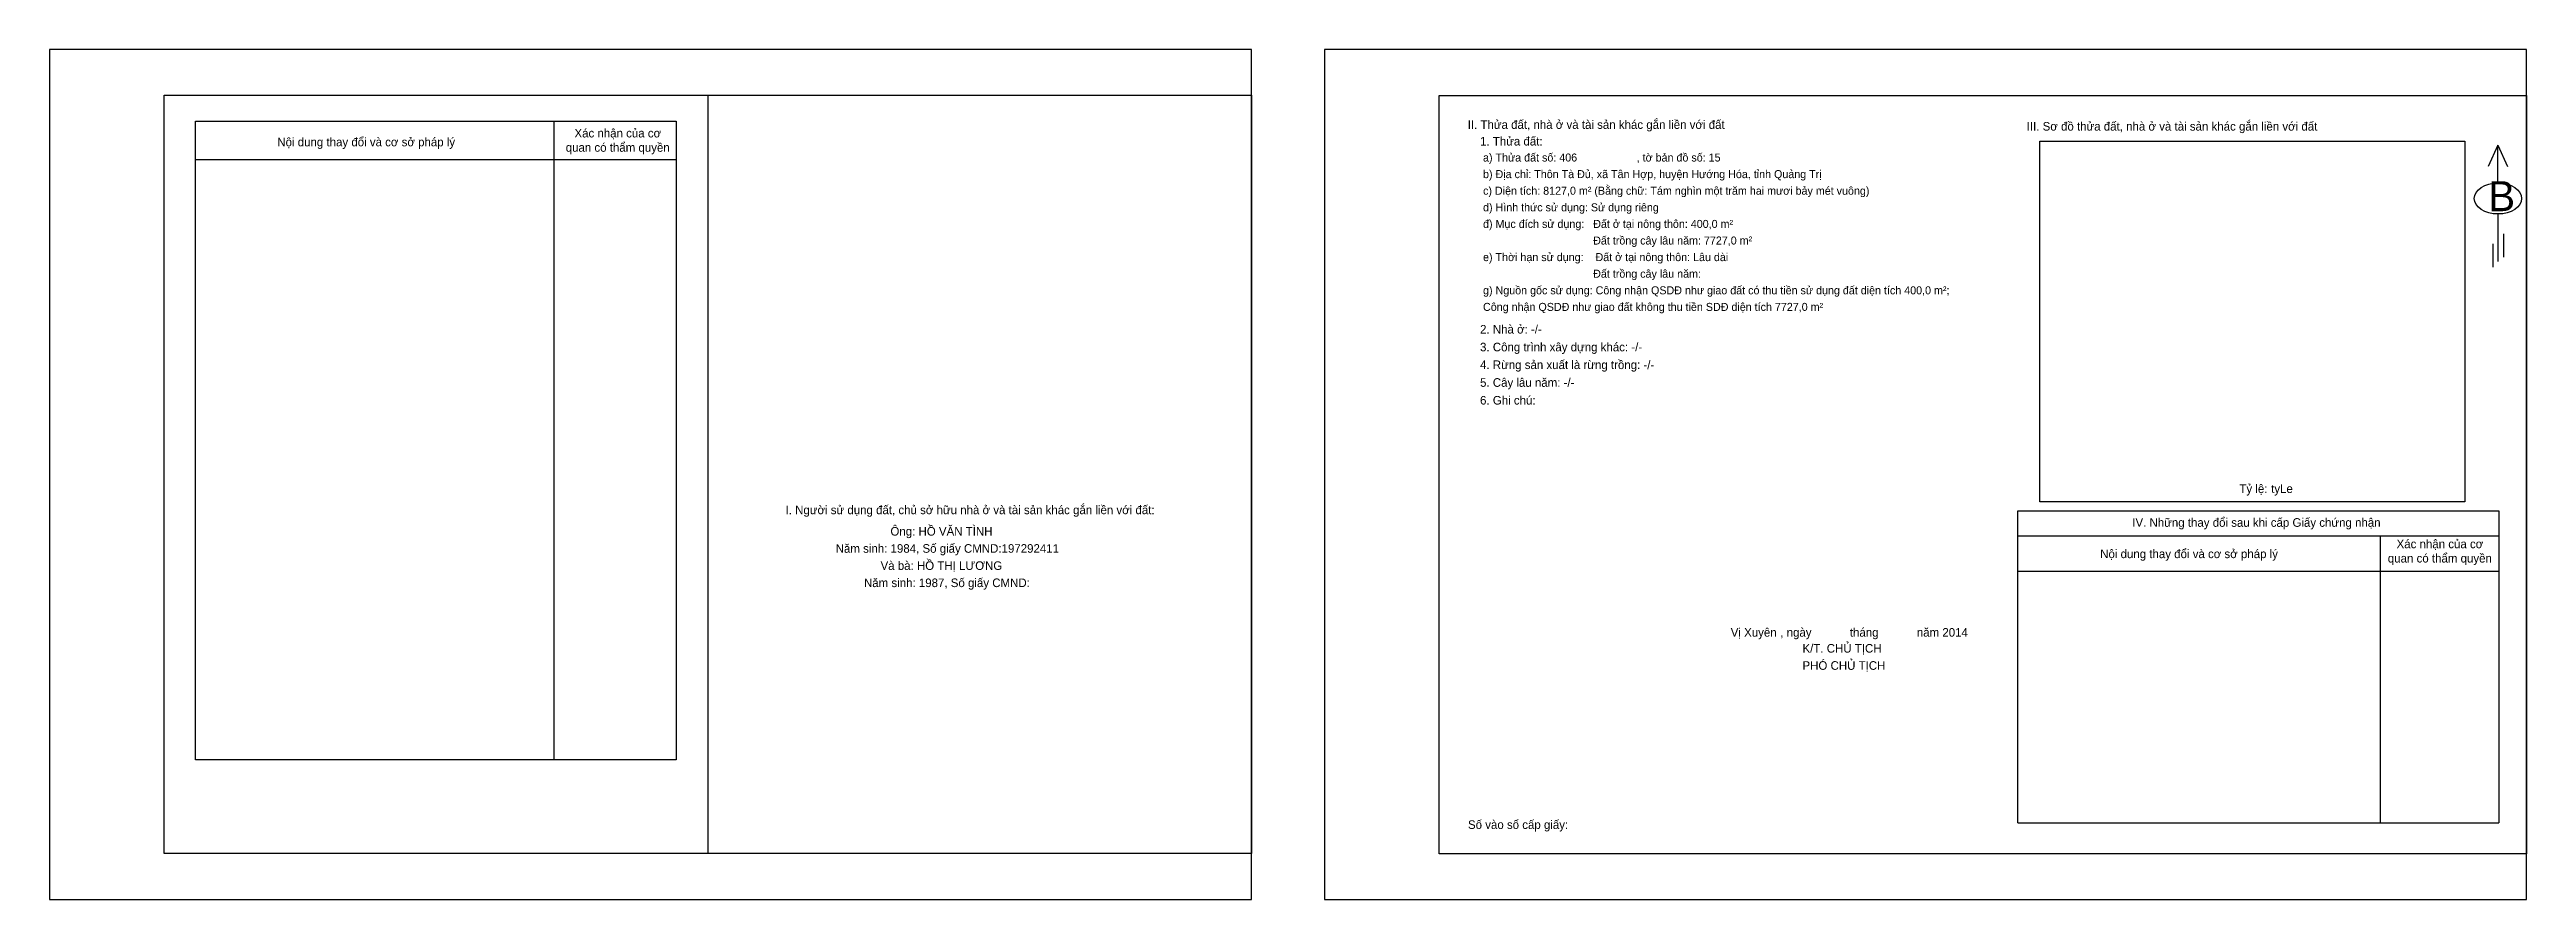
# Model space of a CAD drawing. Extents: x 8.6 to 95.1, y 8.2 to 37.9.
import ezdxf

# ---------------------------------------------------------------- set-up
doc = ezdxf.new("R2010")
doc.units = 0
for name, color, linetype in [('Khung', 7, 'Continuous'), ('KhungInTrang1', 7, 'Continuous'), ('KhungInTrang2', 7, 'Continuous'), ('ON', 7, 'Continuous'), ('Template', 7, 'Continuous'), ('ThongTin', 7, 'Continuous')]:
    doc.layers.add(name, color=color, linetype=linetype)

msp = doc.modelspace()

# ---------------------------------------------------------------- linework, layer by layer
at = {"layer": 'Khung'}
for p, q in [((57.137, 36.28), (95.137, 36.28)), ((57.137, 9.78), (57.137, 36.28)), ((78.127, 22.072), (78.127, 34.683)), ((78.127, 34.683), (92.987, 34.683)), ((92.987, 34.683), (92.987, 22.072)), ((92.987, 22.072), (78.127, 22.072))]:
    msp.add_line(p, q, dxfattribs=at)
msp.add_lwpolyline([(50.578, 9.782), (12.578, 9.782), (12.578, 36.282), (50.578, 36.282)], close=True, dxfattribs=at)
for points in [[(31.578, 36.282), (31.578, 9.782)], [(95.137, 36.28), (95.137, 9.78), (57.137, 9.78)]]:
    msp.add_lwpolyline(points, dxfattribs=at)
at = {"layer": 'KhungInTrang1'}
msp.add_lwpolyline([(8.578, 37.88), (8.578, 8.18), (50.578, 8.18), (50.578, 37.88)], close=True, dxfattribs=at)
at = {"layer": 'KhungInTrang2'}
msp.add_lwpolyline([(53.137, 37.88), (53.137, 8.18), (95.137, 8.18), (95.137, 37.88)], close=True, dxfattribs=at)
at = {"layer": 'ON'}
for p, q in [((13.678, 35.38), (30.478, 35.38)), ((13.678, 13.059), (13.678, 35.38)), ((30.478, 35.38), (30.478, 13.059)), ((13.678, 34.041), (30.478, 34.041)), ((77.366, 20.888), (94.166, 20.888)), ((90.021, 20.888), (90.021, 10.856)), ((77.366, 19.653), (94.166, 19.653))]:
    msp.add_line(p, q, dxfattribs=at)
for points in [[(26.206, 35.38), (26.206, 13.059)], [(77.366, 10.856), (77.366, 21.759), (94.166, 21.759), (94.166, 10.856)], [(30.478, 13.059), (13.678, 13.059)]]:
    msp.add_lwpolyline(points, dxfattribs=at)
at = {"layer": 'Template'}
for p, q in [((94.134, 34.54), (93.796, 33.799)), ((94.134, 33.223), (94.134, 34.54)), ((94.134, 34.54), (94.473, 33.799)), ((94.141, 32.133), (94.141, 30.471)), ((94.33, 31.438), (94.33, 30.628)), ((93.965, 31.092), (93.965, 30.281)), ((77.366, 10.856), (94.166, 10.856))]:
    msp.add_line(p, q, dxfattribs=at)
msp.add_ellipse((94.141, 32.676), major_axis=(0.827, 0), ratio=0.655849, dxfattribs=at)

# ---------------------------------------------------------------- texts
at = {"layer": 'ON'}
for s, p in [('Nội dung thay đổi và cơ sở pháp lý', (16.538, 34.499)), ('quan có thẩm quyền', (26.616, 34.309)), ('Xác nhận của cơ ', (26.922, 34.809)), ('Tỷ lệ:', (85.106, 22.385)), ('tyLe', (86.215, 22.385)), ('I. Người sử dụng đất, chủ sở hữu nhà ở và tài sản khác gắn liền với đất:', (34.299, 21.643)), ('IV. Những thay đổi sau khi cấp Giấy chứng nhận', (81.362, 21.203)), ('Xác nhận của cơ ', (90.598, 20.454)), ('Nội dung thay đổi và cơ sở pháp lý', (80.24, 20.108)), ('quan có thẩm quyền', (90.293, 19.954))]:
    msp.add_text(s, height=0.3, dxfattribs=at).set_placement(p)
at = {"layer": 'Template'}
for s, height, p in [('II. Thửa đất, nhà ở và tài sản khác gắn liền với đất', 0.3, (58.138, 35.108)), ('III. Sơ đồ thửa đất, nhà ở và tài sản khác gắn liền với đất', 0.3, (77.672, 35.048)), ('B', 1.048, (93.805, 32.232)), ('Vị Xuyên', 0.3, (67.329, 17.364)), (', ngày            tháng            năm 2014', 0.3, (69.061, 17.364)), ('K/T. CHỦ TỊCH', 0.3, (69.837, 16.806)), ('PHÓ CHỦ TỊCH', 0.3, (69.837, 16.206)), ('Số vào sổ cấp giấy: ', 0.3, (58.148, 10.645))]:
    msp.add_text(s, height=height, dxfattribs=at).set_placement(p)
at = {"layer": 'ThongTin'}
for s, height, p in [('1. Thửa đất: ', 0.3, (58.569, 34.527)), (' a) Thửa đất số: 406                    , tờ bản đồ số: 15', 0.28, (58.569, 33.967)), (' c) Diện tích: 8127,0 m² (Bằng chữ: Tám nghìn một trăm hai mươi bảy mét vuông)', 0.28, (58.569, 32.807)), (' b) Địa chỉ: Thôn Tà Đủ, xã Tân Hợp, huyện Hướng Hóa, tỉnh Quảng Trị', 0.28, (58.569, 33.387)), (' d) Hình thức sử dụng: Sử dụng riêng', 0.28, (58.569, 32.227)), (' đ) Mục đích sử dụng:   Đất ở tại nông thôn: 400,0 m²', 0.28, (58.569, 31.647)), ('                                      Đất trồng cây lâu năm: 7727,0 m²', 0.28, (58.569, 31.067)), (' e) Thời hạn sử dụng:    Đất ở tại nông thôn: Lâu dài', 0.28, (58.569, 30.487)), (' g) Nguồn gốc sử dụng: Công nhận QSDĐ như giao đất có thu tiền sử dụng đất diện tích 400,0 m²;', 0.28, (58.569, 29.327)), ('                                      Đất trồng cây lâu năm:', 0.28, (58.569, 29.907)), (' Công nhận QSDĐ như giao đất không thu tiền SDĐ diện tích 7727,0 m²', 0.28, (58.569, 28.747)), ('2. Nhà ở: -/-', 0.3, (58.569, 27.956)), ('4. Rừng sản xuất là rừng trồng: -/-', 0.3, (58.569, 26.715)), ('3. Công trình xây dựng khác: -/-', 0.3, (58.569, 27.335)), ('5. Cây lâu năm: -/-', 0.3, (58.569, 26.095)), ('6. Ghi chú:', 0.3, (58.569, 25.475)), ('Ông: HỒ VĂN TÌNH', 0.3, (37.964, 20.896)), ('Năm sinh: 1984, Số giấy CMND:197292411', 0.3, (36.051, 20.296)), ('Và bà: HỒ THỊ LƯƠNG', 0.3, (37.619, 19.696)), ('Năm sinh: 1987, Số giấy CMND:', 0.3, (37.04, 19.096))]:
    msp.add_text(s, height=height, dxfattribs=at).set_placement(p)

doc.saveas('drawing.dxf')
